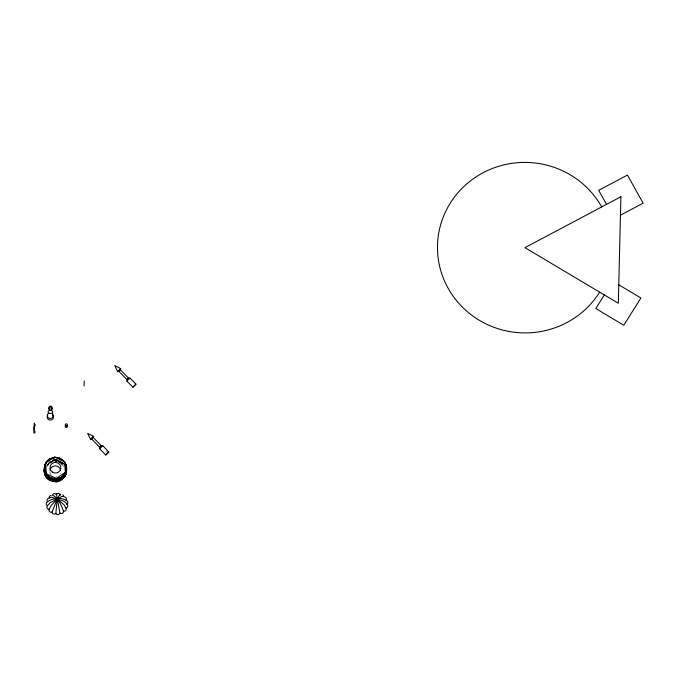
<?xml version="1.0" encoding="UTF-8"?>
<svg xmlns="http://www.w3.org/2000/svg" width="677" height="677" viewBox="0 0 677 677"><rect width="100%" height="100%" fill="white"/><g stroke="black" fill="none" stroke-linecap="round" stroke-linejoin="round"><path stroke-width="0.51" stroke-dasharray="3.38 2.54" d="M47.534 465.175L49.641 462.256M47.373 465.133L47.923 464.422M47.339 465.988L48.507 464.634M47.957 463.559L48.575 462.907M48.109 464.481L48.752 463.855M47.119 464.896L52.476 461.553L48.896 462.256M45.748 466.851L53.398 460.605L56.267 461.35M49.26 462.323L50.005 461.799M47.051 465.437L48.693 464.337M51.994 462.146L54.473 460.504M48.964 462.281L49.404 462.002M57.528 460.199L54.854 459.92L50.216 462.789L51.029 462.366M50.826 461.299L51.325 461.113M52.51 460.69L54.338 460.377M52.349 460.809L53.398 460.605M52.535 460.478L56.276 460.275L59.407 461.096M55.548 459.565L53.745 459.869L56.529 459.878M49.167 462.357L58.053 460.335L59.085 460.673M53.246 460.055L54.854 459.92M53.432 459.751L57.714 459.954M52.518 460.377L57.096 460.335M56.149 461.206L58.891 461.181M105.781 451.897L107.271 451.897M55.302 459.488L57.156 459.708M56.843 459.488L57.376 459.59M53.601 460.411L56.233 461.164M55.742 459.497L57.477 460.055M58.281 462.052L63.503 463.728L61.48 461.934M58.027 460.809L63.824 463.61M57.994 461.663L63.122 463.669M58.349 460.335L59.221 460.682M54.126 460.242L56.64 461.325M60.778 463.466L63.477 464.735M59.906 461.316L60.862 461.824M61.023 461.638L60.075 461.105L60.845 461.638M59.728 462.399L60.532 462.89M61.319 462.12L63.367 463.88M60.566 462.027L62.013 463.229L58.747 460.098M60.778 463.356L63.342 466.081M61.582 462.222L62.868 463.593M62.885 462.789L63.63 463.576M62.047 462.366L63.249 463.813M59.669 461.359L63.663 466.335M60.363 473.206A5.467 5.331 2.3 0 1 60.143 473.672M56.513 476.38A5.467 5.331 2.3 0 1 55.954 476.473M51.198 474.695A5.467 5.331 2.3 0 1 49.836 471.251"/><path stroke-width="1.02" d="M59.923 513.081L56.419 493.829L56.326 494.464A2.183 2.133 2.3 0 0 52.484 495.293C57.723 496.766 61.599 505.651 63.486 511.194A2.183 2.133 2.3 0 1 59.923 513.081A2.183 2.133 2.3 0 1 55.869 513.394A2.183 2.133 2.3 0 1 52.036 512.074A2.183 2.133 2.3 0 1 49.082 509.358A2.183 2.133 2.3 0 1 47.517 505.694A2.183 2.133 2.3 0 1 47.61 501.742C51.731 498.221 61.827 497.155 66.134 500.303A2.183 2.133 2.3 0 1 66.888 504.196A2.183 2.133 2.3 0 1 65.948 508.046A2.183 2.133 2.3 0 1 63.486 511.194M84.066 385.882L84.261 380.973M55.869 513.394L57.223 499.034L59.618 494.76L60.194 494.312L60.355 494.98A2.183 2.133 2.3 0 0 56.326 494.464M52.036 512.074L57.223 499.034L61.785 496.461L63.74 496.537M49.082 509.358L51.164 505.55L57.223 499.034C60.397 500.354 65.432 500.608 66.888 504.196M91.395 438.73L92.952 437.215L101.254 445.711L100.763 446.465M92.977 437.274L92.698 437.697M100.204 446.972L99.731 447.26L101.237 445.711M99.663 448.733L102.794 445.72L108.802 452.168L105.764 454.986L99.671 448.775L100.568 448.318M102.828 445.796L102.43 446.473M119.38 370.615C114.641 374.449 122.782 365.918 120.032 369.955M119.761 369.989L120.049 369.456L128.385 377.994L127.809 378.756M47.517 505.694L49.988 502.799L57.223 499.034L63.816 504.568L65.948 508.046M120.074 369.54L118.5 370.945L126.811 379.492L128.359 377.952M44.944 465.784C39.698 485.485 73.234 482.312 65.381 463.855M45.012 465.336C39.799 482.955 69.816 483.183 66.194 465.666A11.187 11.094 19 0 0 64.501 461.722L54.609 457.06L45.537 463.093L46.374 473.773L56.284 478.419L65.356 472.394L64.518 461.714M44.978 466.199C39.74 484.224 70.535 483.767 66.033 466.004M44.944 467.054C39.384 485.341 70.687 485.07 65.94 466.978M45.054 465.751C39.909 486.56 75.282 480.611 64.704 462.306M45.012 466.614C39.478 484.563 70.264 484.571 66.058 466.749M45.088 466.165C39.215 484.453 70.789 484.233 65.982 466.114M45.054 467.028C39.486 485.045 70.569 484.673 65.999 466.859M49.396 497.883L51.367 497.155L57.223 499.034M45.198 464.862L45.655 463.931M45.325 464.837L45.808 463.923M45.469 464.811L45.714 464.354M45.537 463.093L48.939 459.226L54.414 457.364M604.333 294.927L595.794 308.526L623.788 325.256L640.891 298.007L618.786 284.805M45.909 463.483L46.501 462.636M46.307 462.628C38.682 472.588 54.498 484.622 62.775 475.838M46.087 463.483L46.383 463.06M129.451 378.807L129.916 377.978L135.967 384.181L132.988 387.202L126.777 381.016L129.933 377.994M92.927 437.723C95.635 433.729 87.545 442.208 92.284 438.374M92.013 438.391L91.446 438.764L99.714 447.252M48.219 460.326C40.002 466.284 46.535 480.154 56.284 478.419M119.059 370.674L118.568 370.996M127.31 379.213L126.87 379.492M127.572 380.635L126.768 380.999M48.634 460.005L49.066 459.7M54.346 481.017L56.14 481.863L57.79 480.763M63.562 476.93L65.212 475.838L65.804 474.323L65.991 468.476M49.514 459.421L50.445 458.93M620.462 215.184L643.15 203.185L627.461 175.081L598.654 190.313L606.507 204.386M50.936 458.718L51.934 458.371M51.613 458.194C45.224 459.979 42.211 468.501 46.374 473.773M52.121 458.033L54.761 457.635M135.942 384.138L132.819 387.202M56.14 481.863C62.597 481.44 67.666 474.662 66.041 468.357M54.033 457.965L54.575 457.923M54.609 457.06L59.864 458.084L64.4 461.858M93.68 436.445L87.663 433.356L90.616 439.508M108.853 451.914L105.722 454.961M57.105 457.517L58.679 457.914M57.443 457.872L57.977 457.99M59.009 458.312L60.008 458.735M59.187 458.092L61.582 459.353M46.087 475.271L46.239 477.209L48.033 478.055M120.836 368.686L114.76 365.597L117.713 371.741M49.759 480.298C57.74 485.138 68.775 476.701 65.965 467.722M60.49 458.981L60.964 459.251M61.861 459.852L62.292 460.182M62.022 459.675L64.281 461.993M34.112 430.115L34.155 423.032L35.365 425.181L34.07 426.798L33.867 433.052L34.815 432.798L34.959 431.664A1.819 1.769 2.3 0 0 34.857 431.198M63.833 461.714L64.163 462.137M64.594 462.442L65.144 463.373M64.67 463.161L64.941 463.627M64.772 463.034L65.043 463.5M65.288 463.982L65.889 465.488M65.254 464.837L65.483 465.327M65.347 464.718L65.559 465.209M65.432 464.591L65.821 465.598M66.024 467.612C70.366 482.532 44.25 486.704 44.318 470.98A11.187 10.519 -0.9 0 1 45.012 467.485M599.661 292.151A87.477 85.243 2.3 0 1 467.164 311.538A87.477 85.243 2.3 0 1 470.303 180.987A87.477 85.243 2.3 0 1 601.709 206.934M66.668 425.401A1.092 1.066 2.3 0 1 67.108 427.069A1.092 1.066 2.3 0 1 65.339 426.967A1.092 1.066 2.3 0 1 65.982 425.359M52.425 413.605A2.936 2.869 2.3 0 1 52.264 417.717A2.936 2.869 2.3 0 1 48.059 417.43A2.936 2.869 2.3 0 1 48.473 413.334M52.493 414.976A3.089 3.013 2.3 0 1 52.527 419.114A3.089 3.013 2.3 0 1 48.295 419.385A3.089 3.013 2.3 0 1 47.754 415.289M51.748 410.711A2.336 1.54 1.6 0 1 52.129 413.012A2.336 1.54 1.6 0 1 48.626 412.928A2.336 1.54 1.6 0 1 49.099 410.643M49.734 480.34A11.187 10.714 -20.5 0 1 46.222 477.217M65.356 472.394A11.187 11.044 -24.8 0 1 62.792 475.855M49.937 470.168A5.467 5.331 2.3 0 1 60.642 470.024M47.61 501.742A2.183 2.133 2.3 0 1 49.04 498.17M49.269 497.866A2.183 2.133 2.3 0 1 51.173 495.361M60.355 494.98A2.183 2.133 2.3 0 1 60.617 494.811M62.673 494.794A2.183 2.133 2.3 0 1 63.85 496.588M64.62 497.011A2.183 2.133 2.3 0 1 66.134 500.303M620.902 196.753L618.338 303.271L524.954 247.655L620.902 196.753M65.686 425.782A1.092 1.066 2.3 0 0 67.412 425.021A1.092 1.066 2.3 0 0 65.864 423.946A1.092 1.066 2.3 0 0 65.686 425.782M49.429 410.203A1.743 1.684 2.2 0 0 52.205 409.077A1.743 1.684 2.2 0 0 49.81 407.309A1.743 1.684 2.2 0 0 49.429 410.203M49.582 408.832A1.549 1.506 2.3 0 0 52.053 407.825A1.549 1.506 2.3 0 0 49.92 406.242A1.549 1.506 2.3 0 0 49.582 408.832M52.307 472.097A5.467 5.331 2.3 0 0 60.888 468.222A5.467 5.331 2.3 0 0 53.136 462.907A5.467 5.331 2.3 0 0 52.307 472.097"/></g></svg>
